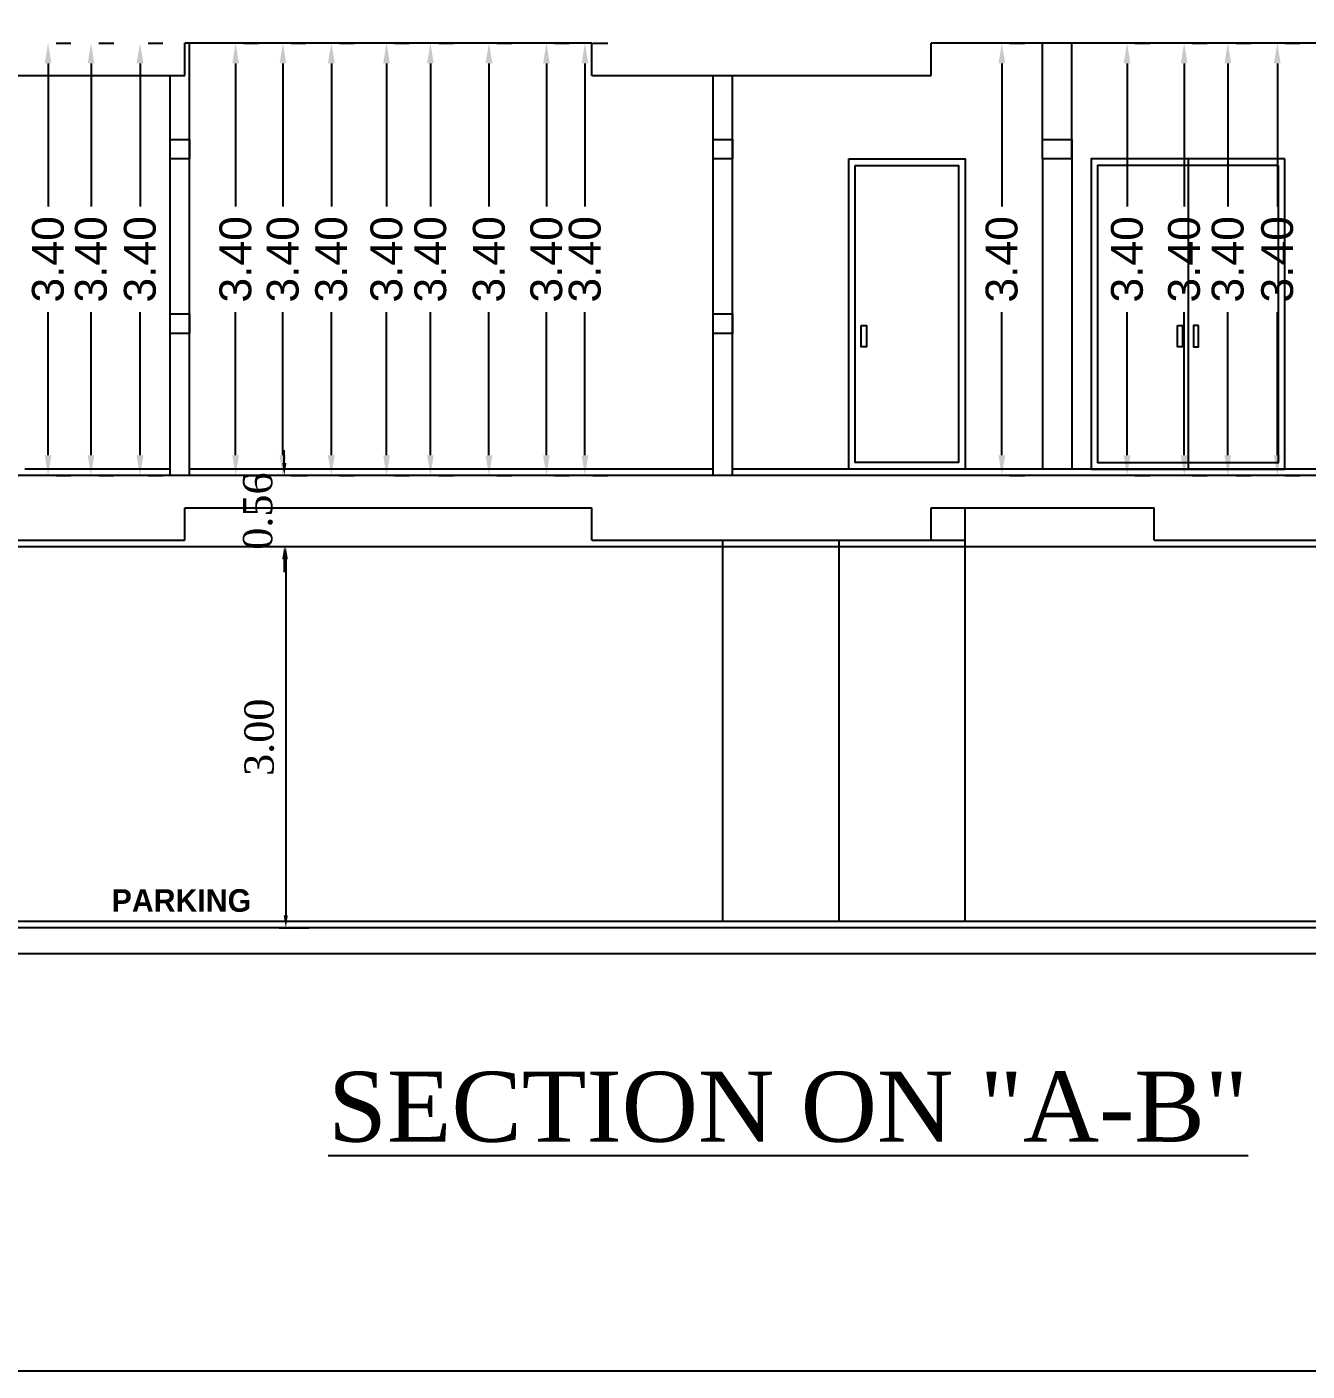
# Model space of a CAD drawing. Header units: metres. Extents: x 2754 to 3501, y 1112 to 1514.
# Drawn here: x 3376.34 to 3386.41, y 1410.83 to 1421.4 of the extents above; entities that cross this region are included whole.
import ezdxf
from ezdxf.lldxf.tags import DXFTag

# ---------------------------------------------------------------- set-up
doc = ezdxf.new("R2010")
doc.units = ezdxf.units.M
for name, color, linetype in [('AR-COLUMN', 2, 'Continuous'), ('AR-ELEVATION', 2, 'Continuous'), ('AR-THIN', 8, 'Continuous'), ('AR-TITLE-TEXT', 55, 'Continuous'), ('AR-WALL', 7, 'Continuous'), ('BLK_1_FLR_0_AC_ROOM_1', 3, 'Continuous'), ('BLK_1_FLR_0_AC_ROOM_2', 3, 'Continuous'), ('BLK_1_FLR_0_AC_ROOM_3', 3, 'Continuous'), ('BLK_1_FLR_0_AC_ROOM_4', 3, 'Continuous'), ('BLK_1_FLR_0_AC_ROOM_5', 3, 'Continuous'), ('BLK_1_FLR_0_AC_ROOM_6', 3, 'Continuous'), ('BLK_1_FLR_0_AC_ROOM_7', 3, 'Continuous'), ('BLK_1_FLR_0_REGULAR_ROOM_12', 2, 'Continuous'), ('BLK_1_FLR_0_REGULAR_ROOM_13', 2, 'Continuous'), ('BLK_1_FLR_0_REGULAR_ROOM_14', 2, 'Continuous'), ('BLK_1_FLR_0_REGULAR_ROOM_15', 2, 'Continuous'), ('BLK_1_FLR_0_REGULAR_ROOM_16', 2, 'Continuous'), ('BLK_1_FLR_0_REGULAR_ROOM_17', 2, 'Continuous'), ('BLK_1_FLR_0_REGULAR_ROOM_18', 2, 'Continuous'), ('BLK_1_FLR_0_REGULAR_ROOM_19', 2, 'Continuous'), ('BLK_1_FLR_0_REGULAR_ROOM_20', 2, 'Continuous'), ('BLK_1_PLINTH_HEIGHT', 7, 'Continuous')]:
    doc.layers.add(name, color=color, linetype=linetype)
doc.styles.add('1in100', font='GOTHICB.TTF', dxfattribs={"height": 6})
doc.styles.add('ANAND', font='times.ttf')
doc.styles.get("Standard").update_dxf_attribs({"font": 'arial.ttf'})
tags = doc.linetypes.add('DASHED', pattern=[0.75, 0.5, -0.25]).pattern_tags.tags
tags[6:7] = [DXFTag(74, 4), DXFTag(75, 0), DXFTag(340, '0'), DXFTag(46, 1.0), DXFTag(50, 0.0), DXFTag(44, 0.0), DXFTag(45, 0.0)]
tags[4:5] = [DXFTag(74, 4), DXFTag(75, 0), DXFTag(340, '0'), DXFTag(46, 1.0), DXFTag(50, 0.0), DXFTag(44, 0.0), DXFTag(45, 0.0)]
doc.dimstyles.new('STANDARD$0', dxfattribs={"dimtxt": 7, "dimasz": 3, "dimexe": 3, "dimexo": 1, "dimgap": 1.5, "dimtad": 1, "dimdec": 1, "dimzin": 1, "dimdsep": 46, "dimlunit": 4, "dimtxsty": 'Standard', "dimblk": 'OBLIQUE', "dimcen": 0.09375, "dimdle": 1, "dimclrd": 8, "dimclre": 8, "dimclrt": 7, "dimadec": 1, "dimazin": 0, "dimtfac": 1, "dimtdec": 1, "dimtix": 1, "dimtmove": 2, "dimatfit": 3, "dimldrblk": 'ARCHTICK', "dimfxl": 0, "dimfrac": 2, "dimtolj": 1, "dimtzin": 0, "dimarcsym": 0})
doc.dimstyles.new('V1', dxfattribs={"dimtxt": 0.23, "dimasz": 0.1, "dimexe": 0.18, "dimexo": 0.0625, "dimgap": 0.09, "dimtad": 1, "dimzin": 0, "dimdsep": 46, "dimtxsty": 'ANAND', "dimcen": 0.09, "dimadec": 0, "dimazin": 0, "dimtfac": 1, "dimtix": 1, "dimtofl": 0, "dimtmove": 2, "dimatfit": 0, "dimfxl": 0, "dimtolj": 1, "dimtzin": 0, "dimarcsym": 0})

# ---------------------------------------------------------------- blocks, each defined once
blk = doc.blocks.new('*D238')
at = {"layer": 'BLK_1_PLINTH_HEIGHT', "color": 0, "linetype": 'ByBlock', "lineweight": -2}
for p, q in [((3378.368, 1417.972), (3378.368, 1418.072)), ((3378.431, 1417.872), (3378.548, 1417.872)), ((3378.431, 1417.314), (3378.548, 1417.314)), ((3378.368, 1417.214), (3378.368, 1417.114))]:
    blk.add_line(p, q, dxfattribs=at)
at = {"layer": 'BLK_1_PLINTH_HEIGHT', "color": 0, "linetype": 'ByBlock'}
for points in [[(3378.352, 1417.972), (3378.385, 1417.972), (3378.368, 1417.872)], [(3378.352, 1417.214), (3378.385, 1417.214), (3378.368, 1417.314)]]:
    blk.add_solid(points, dxfattribs=at)
at = {"layer": 'Defpoints', "color": 0, "linetype": 'ByBlock'}
for p in [(3378.368, 1417.872), (3378.368, 1417.314), (3378.368, 1417.314)]:
    blk.add_point(p, dxfattribs=at)
at = {"layer": 'BLK_1_PLINTH_HEIGHT', "color": 0, "linetype": 'ByBlock', "insert": (3378.161, 1417.593), "char_height": 0.23, "attachment_point": 5, "rotation": 90, "style": 'ANAND'}
blk.add_mtext('\\A1;0.56', dxfattribs=at)
blk = doc.blocks.new('*D251')
at = {"color": 0, "lineweight": -2}
for p, q in [((3378.327, 1417.314), (3378.56, 1417.314)), ((3378.38, 1417.214), (3378.38, 1414.416)), ((3378.327, 1414.316), (3378.56, 1414.316))]:
    blk.add_line(p, q, dxfattribs=at)
at = {"color": 0}
for points in [[(3378.363, 1417.214), (3378.396, 1417.214), (3378.38, 1417.314)], [(3378.363, 1414.416), (3378.396, 1414.416), (3378.38, 1414.316)]]:
    blk.add_solid(points, dxfattribs=at)
at = {"layer": 'Defpoints', "color": 0}
for p in [(3378.265, 1417.314), (3378.265, 1414.316), (3378.38, 1414.316)]:
    blk.add_point(p, dxfattribs=at)
at = {"color": 0, "insert": (3378.172, 1415.815), "char_height": 0.23, "attachment_point": 5, "rotation": 90, "style": 'ANAND'}
blk.add_mtext('\\A1;3.00', dxfattribs=at)
blk = doc.blocks.new('*D32')
at = {"layer": 'BLK_1_FLR_0_REGULAR_ROOM_15', "color": 0, "lineweight": -2}
for p, q in [((3378.048, 1421.272), (3378.165, 1421.272)), ((3377.985, 1421.112), (3377.985, 1419.987)), ((3377.985, 1418.032), (3377.985, 1419.158)), ((3378.048, 1417.872), (3378.165, 1417.872))]:
    blk.add_line(p, q, dxfattribs=at)
at = {"layer": 'BLK_1_FLR_0_REGULAR_ROOM_15', "color": 0}
for points in [[(3377.959, 1421.112), (3378.012, 1421.112), (3377.985, 1421.272)], [(3377.959, 1418.032), (3378.012, 1418.032), (3377.985, 1417.872)]]:
    blk.add_solid(points, dxfattribs=at)
at = {"layer": 'Defpoints', "color": 0}
for p in [(3377.985, 1421.272), (3377.985, 1417.872), (3377.985, 1417.872)]:
    blk.add_point(p, dxfattribs=at)
at = {"layer": 'BLK_1_FLR_0_REGULAR_ROOM_15', "color": 0, "insert": (3377.985, 1419.572), "char_height": 0.25, "attachment_point": 5, "rotation": 90}
blk.add_mtext('\\A1;3.40', dxfattribs=at)
blk = doc.blocks.new('*D33')
at = {"layer": 'BLK_1_FLR_0_REGULAR_ROOM_16', "color": 0, "lineweight": -2}
for p, q in [((3378.42, 1421.272), (3378.537, 1421.272)), ((3378.357, 1421.112), (3378.357, 1419.987)), ((3378.357, 1418.032), (3378.357, 1419.158)), ((3378.42, 1417.872), (3378.537, 1417.872))]:
    blk.add_line(p, q, dxfattribs=at)
at = {"layer": 'BLK_1_FLR_0_REGULAR_ROOM_16', "color": 0}
for points in [[(3378.331, 1421.112), (3378.384, 1421.112), (3378.357, 1421.272)], [(3378.331, 1418.032), (3378.384, 1418.032), (3378.357, 1417.872)]]:
    blk.add_solid(points, dxfattribs=at)
at = {"layer": 'Defpoints', "color": 0}
for p in [(3378.357, 1421.272), (3378.357, 1417.872), (3378.357, 1417.872)]:
    blk.add_point(p, dxfattribs=at)
at = {"layer": 'BLK_1_FLR_0_REGULAR_ROOM_16', "color": 0, "insert": (3378.357, 1419.572), "char_height": 0.25, "attachment_point": 5, "rotation": 90}
blk.add_mtext('\\A1;3.40', dxfattribs=at)
blk = doc.blocks.new('*D34')
at = {"layer": 'BLK_1_FLR_0_REGULAR_ROOM_17', "color": 0, "lineweight": -2}
for p, q in [((3378.8, 1421.272), (3378.918, 1421.272)), ((3378.738, 1421.112), (3378.738, 1419.987)), ((3378.738, 1418.032), (3378.738, 1419.158)), ((3378.8, 1417.872), (3378.918, 1417.872))]:
    blk.add_line(p, q, dxfattribs=at)
at = {"layer": 'BLK_1_FLR_0_REGULAR_ROOM_17', "color": 0}
for points in [[(3378.711, 1421.112), (3378.765, 1421.112), (3378.738, 1421.272)], [(3378.711, 1418.032), (3378.765, 1418.032), (3378.738, 1417.872)]]:
    blk.add_solid(points, dxfattribs=at)
at = {"layer": 'Defpoints', "color": 0}
for p in [(3378.738, 1421.272), (3378.738, 1417.872), (3378.738, 1417.872)]:
    blk.add_point(p, dxfattribs=at)
at = {"layer": 'BLK_1_FLR_0_REGULAR_ROOM_17', "color": 0, "insert": (3378.738, 1419.572), "char_height": 0.25, "attachment_point": 5, "rotation": 90}
blk.add_mtext('\\A1;3.40', dxfattribs=at)
blk = doc.blocks.new('*D35')
at = {"layer": 'BLK_1_FLR_0_REGULAR_ROOM_18', "color": 0, "lineweight": -2}
for p, q in [((3379.234, 1421.272), (3379.352, 1421.272)), ((3379.172, 1421.112), (3379.172, 1419.987)), ((3379.172, 1418.032), (3379.172, 1419.158)), ((3379.234, 1417.872), (3379.352, 1417.872))]:
    blk.add_line(p, q, dxfattribs=at)
at = {"layer": 'BLK_1_FLR_0_REGULAR_ROOM_18', "color": 0}
for points in [[(3379.145, 1421.112), (3379.198, 1421.112), (3379.172, 1421.272)], [(3379.145, 1418.032), (3379.198, 1418.032), (3379.172, 1417.872)]]:
    blk.add_solid(points, dxfattribs=at)
at = {"layer": 'Defpoints', "color": 0}
for p in [(3379.172, 1421.272), (3379.172, 1417.872), (3379.172, 1417.872)]:
    blk.add_point(p, dxfattribs=at)
at = {"layer": 'BLK_1_FLR_0_REGULAR_ROOM_18', "color": 0, "insert": (3379.172, 1419.572), "char_height": 0.25, "attachment_point": 5, "rotation": 90}
blk.add_mtext('\\A1;3.40', dxfattribs=at)
blk = doc.blocks.new('*D36')
at = {"layer": 'BLK_1_FLR_0_REGULAR_ROOM_19', "color": 0, "lineweight": -2}
for p, q in [((3379.579, 1421.272), (3379.697, 1421.272)), ((3379.517, 1421.112), (3379.517, 1419.987)), ((3379.517, 1418.032), (3379.517, 1419.158)), ((3379.579, 1417.872), (3379.697, 1417.872))]:
    blk.add_line(p, q, dxfattribs=at)
at = {"layer": 'BLK_1_FLR_0_REGULAR_ROOM_19', "color": 0}
for points in [[(3379.49, 1421.112), (3379.543, 1421.112), (3379.517, 1421.272)], [(3379.49, 1418.032), (3379.543, 1418.032), (3379.517, 1417.872)]]:
    blk.add_solid(points, dxfattribs=at)
at = {"layer": 'Defpoints', "color": 0}
for p in [(3379.517, 1421.272), (3379.517, 1417.872), (3379.517, 1417.872)]:
    blk.add_point(p, dxfattribs=at)
at = {"layer": 'BLK_1_FLR_0_REGULAR_ROOM_19', "color": 0, "insert": (3379.517, 1419.572), "char_height": 0.25, "attachment_point": 5, "rotation": 90}
blk.add_mtext('\\A1;3.40', dxfattribs=at)
blk = doc.blocks.new('*D37')
at = {"layer": 'BLK_1_FLR_0_REGULAR_ROOM_20', "color": 0, "lineweight": -2}
for p, q in [((3380.04, 1421.272), (3380.157, 1421.272)), ((3379.977, 1421.112), (3379.977, 1419.987)), ((3379.977, 1418.032), (3379.977, 1419.158)), ((3380.04, 1417.872), (3380.157, 1417.872))]:
    blk.add_line(p, q, dxfattribs=at)
at = {"layer": 'BLK_1_FLR_0_REGULAR_ROOM_20', "color": 0}
for points in [[(3379.95, 1421.112), (3380.004, 1421.112), (3379.977, 1421.272)], [(3379.95, 1418.032), (3380.004, 1418.032), (3379.977, 1417.872)]]:
    blk.add_solid(points, dxfattribs=at)
at = {"layer": 'Defpoints', "color": 0}
for p in [(3379.977, 1421.272), (3379.977, 1417.872), (3379.977, 1417.872)]:
    blk.add_point(p, dxfattribs=at)
at = {"layer": 'BLK_1_FLR_0_REGULAR_ROOM_20', "color": 0, "insert": (3379.977, 1419.572), "char_height": 0.25, "attachment_point": 5, "rotation": 90}
blk.add_mtext('\\A1;3.40', dxfattribs=at)
blk = doc.blocks.new('*D38')
at = {"layer": 'BLK_1_FLR_0_AC_ROOM_1', "color": 0, "lineweight": -2}
for p, q in [((3380.491, 1421.272), (3380.609, 1421.272)), ((3380.429, 1421.112), (3380.429, 1419.987)), ((3380.429, 1418.032), (3380.429, 1419.158)), ((3380.491, 1417.872), (3380.609, 1417.872))]:
    blk.add_line(p, q, dxfattribs=at)
at = {"layer": 'BLK_1_FLR_0_AC_ROOM_1', "color": 0}
for points in [[(3380.402, 1421.112), (3380.455, 1421.112), (3380.429, 1421.272)], [(3380.402, 1418.032), (3380.455, 1418.032), (3380.429, 1417.872)]]:
    blk.add_solid(points, dxfattribs=at)
at = {"layer": 'Defpoints', "color": 0}
for p in [(3380.429, 1421.272), (3380.429, 1417.872), (3380.429, 1417.872)]:
    blk.add_point(p, dxfattribs=at)
at = {"layer": 'BLK_1_FLR_0_AC_ROOM_1', "color": 0, "insert": (3380.429, 1419.572), "char_height": 0.25, "attachment_point": 5, "rotation": 90}
blk.add_mtext('\\A1;3.40', dxfattribs=at)
blk = doc.blocks.new('*D39')
at = {"layer": 'BLK_1_FLR_0_AC_ROOM_2', "color": 0, "lineweight": -2}
for p, q in [((3380.794, 1421.272), (3380.911, 1421.272)), ((3380.731, 1421.112), (3380.731, 1419.987)), ((3380.731, 1418.032), (3380.731, 1419.158)), ((3380.794, 1417.872), (3380.911, 1417.872))]:
    blk.add_line(p, q, dxfattribs=at)
at = {"layer": 'BLK_1_FLR_0_AC_ROOM_2', "color": 0}
for points in [[(3380.705, 1421.112), (3380.758, 1421.112), (3380.731, 1421.272)], [(3380.705, 1418.032), (3380.758, 1418.032), (3380.731, 1417.872)]]:
    blk.add_solid(points, dxfattribs=at)
at = {"layer": 'Defpoints', "color": 0}
for p in [(3380.731, 1421.272), (3380.731, 1417.872), (3380.731, 1417.872)]:
    blk.add_point(p, dxfattribs=at)
at = {"layer": 'BLK_1_FLR_0_AC_ROOM_2', "color": 0, "insert": (3380.731, 1419.572), "char_height": 0.25, "attachment_point": 5, "rotation": 90}
blk.add_mtext('\\A1;3.40', dxfattribs=at)
blk = doc.blocks.new('*D40')
at = {"layer": 'BLK_1_FLR_0_AC_ROOM_3', "color": 0, "lineweight": -2}
for p, q in [((3384.071, 1421.272), (3384.188, 1421.272)), ((3384.008, 1421.112), (3384.008, 1419.987)), ((3384.008, 1418.032), (3384.008, 1419.158)), ((3384.071, 1417.872), (3384.188, 1417.872))]:
    blk.add_line(p, q, dxfattribs=at)
at = {"layer": 'BLK_1_FLR_0_AC_ROOM_3', "color": 0}
for points in [[(3383.982, 1421.112), (3384.035, 1421.112), (3384.008, 1421.272)], [(3383.982, 1418.032), (3384.035, 1418.032), (3384.008, 1417.872)]]:
    blk.add_solid(points, dxfattribs=at)
at = {"layer": 'Defpoints', "color": 0}
for p in [(3384.008, 1421.272), (3384.008, 1417.872), (3384.008, 1417.872)]:
    blk.add_point(p, dxfattribs=at)
at = {"layer": 'BLK_1_FLR_0_AC_ROOM_3', "color": 0, "insert": (3384.008, 1419.572), "char_height": 0.25, "attachment_point": 5, "rotation": 90}
blk.add_mtext('\\A1;3.40', dxfattribs=at)
blk = doc.blocks.new('*D41')
at = {"layer": 'BLK_1_FLR_0_AC_ROOM_4', "color": 0, "lineweight": -2}
for p, q in [((3385.055, 1421.272), (3385.173, 1421.272)), ((3384.993, 1421.112), (3384.993, 1419.987)), ((3384.993, 1418.032), (3384.993, 1419.158)), ((3385.055, 1417.872), (3385.173, 1417.872))]:
    blk.add_line(p, q, dxfattribs=at)
at = {"layer": 'BLK_1_FLR_0_AC_ROOM_4', "color": 0}
for points in [[(3384.966, 1421.112), (3385.019, 1421.112), (3384.993, 1421.272)], [(3384.966, 1418.032), (3385.019, 1418.032), (3384.993, 1417.872)]]:
    blk.add_solid(points, dxfattribs=at)
at = {"layer": 'Defpoints', "color": 0}
for p in [(3384.993, 1421.272), (3384.993, 1417.872), (3384.993, 1417.872)]:
    blk.add_point(p, dxfattribs=at)
at = {"layer": 'BLK_1_FLR_0_AC_ROOM_4', "color": 0, "insert": (3384.993, 1419.572), "char_height": 0.25, "attachment_point": 5, "rotation": 90}
blk.add_mtext('\\A1;3.40', dxfattribs=at)
blk = doc.blocks.new('*D42')
at = {"layer": 'BLK_1_FLR_0_AC_ROOM_5', "color": 0, "lineweight": -2}
for p, q in [((3385.504, 1421.272), (3385.622, 1421.272)), ((3385.442, 1421.112), (3385.442, 1419.987)), ((3385.442, 1418.032), (3385.442, 1419.158)), ((3385.504, 1417.872), (3385.622, 1417.872))]:
    blk.add_line(p, q, dxfattribs=at)
at = {"layer": 'BLK_1_FLR_0_AC_ROOM_5', "color": 0}
for points in [[(3385.415, 1421.112), (3385.468, 1421.112), (3385.442, 1421.272)], [(3385.415, 1418.032), (3385.468, 1418.032), (3385.442, 1417.872)]]:
    blk.add_solid(points, dxfattribs=at)
at = {"layer": 'Defpoints', "color": 0}
for p in [(3385.442, 1421.272), (3385.442, 1417.872), (3385.442, 1417.872)]:
    blk.add_point(p, dxfattribs=at)
at = {"layer": 'BLK_1_FLR_0_AC_ROOM_5', "color": 0, "insert": (3385.442, 1419.572), "char_height": 0.25, "attachment_point": 5, "rotation": 90}
blk.add_mtext('\\A1;3.40', dxfattribs=at)
blk = doc.blocks.new('*D43')
at = {"layer": 'BLK_1_FLR_0_AC_ROOM_6', "color": 0, "lineweight": -2}
for p, q in [((3385.847, 1421.272), (3385.965, 1421.272)), ((3385.785, 1421.112), (3385.785, 1419.987)), ((3385.785, 1418.032), (3385.785, 1419.158)), ((3385.847, 1417.872), (3385.965, 1417.872))]:
    blk.add_line(p, q, dxfattribs=at)
at = {"layer": 'BLK_1_FLR_0_AC_ROOM_6', "color": 0}
for points in [[(3385.758, 1421.112), (3385.811, 1421.112), (3385.785, 1421.272)], [(3385.758, 1418.032), (3385.811, 1418.032), (3385.785, 1417.872)]]:
    blk.add_solid(points, dxfattribs=at)
at = {"layer": 'Defpoints', "color": 0}
for p in [(3385.785, 1421.272), (3385.785, 1417.872), (3385.785, 1417.872)]:
    blk.add_point(p, dxfattribs=at)
at = {"layer": 'BLK_1_FLR_0_AC_ROOM_6', "color": 0, "insert": (3385.785, 1419.572), "char_height": 0.25, "attachment_point": 5, "rotation": 90}
blk.add_mtext('\\A1;3.40', dxfattribs=at)
blk = doc.blocks.new('*D44')
at = {"layer": 'BLK_1_FLR_0_AC_ROOM_7', "color": 0, "lineweight": -2}
for p, q in [((3386.236, 1421.272), (3386.354, 1421.272)), ((3386.174, 1421.112), (3386.174, 1419.987)), ((3386.174, 1418.032), (3386.174, 1419.158)), ((3386.236, 1417.872), (3386.354, 1417.872))]:
    blk.add_line(p, q, dxfattribs=at)
at = {"layer": 'BLK_1_FLR_0_AC_ROOM_7', "color": 0}
for points in [[(3386.147, 1421.112), (3386.2, 1421.112), (3386.174, 1421.272)], [(3386.147, 1418.032), (3386.2, 1418.032), (3386.174, 1417.872)]]:
    blk.add_solid(points, dxfattribs=at)
at = {"layer": 'Defpoints', "color": 0}
for p in [(3386.174, 1421.272), (3386.174, 1417.872), (3386.174, 1417.872)]:
    blk.add_point(p, dxfattribs=at)
at = {"layer": 'BLK_1_FLR_0_AC_ROOM_7', "color": 0, "insert": (3386.174, 1419.572), "char_height": 0.25, "attachment_point": 5, "rotation": 90}
blk.add_mtext('\\A1;3.40', dxfattribs=at)
blk = doc.blocks.new('*D48')
at = {"layer": 'BLK_1_FLR_0_REGULAR_ROOM_12', "color": 0, "lineweight": -2}
for p, q in [((3376.574, 1421.272), (3376.691, 1421.272)), ((3376.511, 1421.112), (3376.511, 1419.987)), ((3376.511, 1418.032), (3376.511, 1419.158)), ((3376.574, 1417.872), (3376.691, 1417.872))]:
    blk.add_line(p, q, dxfattribs=at)
at = {"layer": 'BLK_1_FLR_0_REGULAR_ROOM_12', "color": 0}
for points in [[(3376.485, 1421.112), (3376.538, 1421.112), (3376.511, 1421.272)], [(3376.485, 1418.032), (3376.538, 1418.032), (3376.511, 1417.872)]]:
    blk.add_solid(points, dxfattribs=at)
at = {"layer": 'Defpoints', "color": 0}
for p in [(3376.511, 1421.272), (3376.511, 1417.872), (3376.511, 1417.872)]:
    blk.add_point(p, dxfattribs=at)
at = {"layer": 'BLK_1_FLR_0_REGULAR_ROOM_12', "color": 0, "insert": (3376.511, 1419.572), "char_height": 0.25, "attachment_point": 5, "rotation": 90}
blk.add_mtext('\\A1;3.40', dxfattribs=at)
blk = doc.blocks.new('*D49')
at = {"layer": 'BLK_1_FLR_0_REGULAR_ROOM_13', "color": 0, "lineweight": -2}
for p, q in [((3376.911, 1421.272), (3377.029, 1421.272)), ((3376.849, 1421.112), (3376.849, 1419.987)), ((3376.849, 1418.032), (3376.849, 1419.158)), ((3376.911, 1417.872), (3377.029, 1417.872))]:
    blk.add_line(p, q, dxfattribs=at)
at = {"layer": 'BLK_1_FLR_0_REGULAR_ROOM_13', "color": 0}
for points in [[(3376.822, 1421.112), (3376.875, 1421.112), (3376.849, 1421.272)], [(3376.822, 1418.032), (3376.875, 1418.032), (3376.849, 1417.872)]]:
    blk.add_solid(points, dxfattribs=at)
at = {"layer": 'Defpoints', "color": 0}
for p in [(3376.849, 1421.272), (3376.849, 1417.872), (3376.849, 1417.872)]:
    blk.add_point(p, dxfattribs=at)
at = {"layer": 'BLK_1_FLR_0_REGULAR_ROOM_13', "color": 0, "insert": (3376.849, 1419.572), "char_height": 0.25, "attachment_point": 5, "rotation": 90}
blk.add_mtext('\\A1;3.40', dxfattribs=at)
blk = doc.blocks.new('*D50')
at = {"layer": 'BLK_1_FLR_0_REGULAR_ROOM_14', "color": 0, "lineweight": -2}
for p, q in [((3377.297, 1421.272), (3377.414, 1421.272)), ((3377.234, 1421.112), (3377.234, 1419.987)), ((3377.234, 1418.032), (3377.234, 1419.158)), ((3377.297, 1417.872), (3377.414, 1417.872))]:
    blk.add_line(p, q, dxfattribs=at)
at = {"layer": 'BLK_1_FLR_0_REGULAR_ROOM_14', "color": 0}
for points in [[(3377.207, 1421.112), (3377.261, 1421.112), (3377.234, 1421.272)], [(3377.207, 1418.032), (3377.261, 1418.032), (3377.234, 1417.872)]]:
    blk.add_solid(points, dxfattribs=at)
at = {"layer": 'Defpoints', "color": 0}
for p in [(3377.234, 1421.272), (3377.234, 1417.872), (3377.234, 1417.872)]:
    blk.add_point(p, dxfattribs=at)
at = {"layer": 'BLK_1_FLR_0_REGULAR_ROOM_14', "color": 0, "insert": (3377.234, 1419.572), "char_height": 0.25, "attachment_point": 5, "rotation": 90}
blk.add_mtext('\\A1;3.40', dxfattribs=at)

msp = doc.modelspace()

# ---------------------------------------------------------------- linework, layer by layer
at = {"color": 2}
msp.add_line((3385.4718, 1420.36162), (3385.4718, 1417.92322), dxfattribs=at)
at = {"color": 7, "linetype": 'DASHED', "ltscale": 10}
msp.add_line((3368.08073, 1417.31362), (3394.61686, 1417.31362), dxfattribs=at)
msp.add_lwpolyline([(3333.89674, 1442.67609), (3400.25625, 1442.67609), (3400.25625, 1410.83222), (3333.89674, 1410.83222)], close=True)
at = {"color": 2}
for points in [[(3382.8048, 1420.36162), (3383.7192, 1420.36162), (3383.7192, 1417.92322), (3382.8048, 1417.92322)], [(3386.2338, 1420.36162), (3384.7098, 1420.36162), (3384.7098, 1417.92322), (3386.2338, 1417.92322)], [(3382.85596, 1420.31046), (3383.66805, 1420.31046), (3383.66805, 1417.97438), (3382.85596, 1417.97438)], [(3386.18265, 1420.31046), (3384.76096, 1420.31046), (3384.76096, 1417.97438), (3386.18265, 1417.97438)], [(3382.90337, 1419.05267), (3382.94328, 1419.05267), (3382.94328, 1418.88374), (3382.90337, 1418.88374)], [(3385.38822, 1419.05267), (3385.42813, 1419.05267), (3385.42813, 1418.88374), (3385.38822, 1418.88374)], [(3385.55539, 1419.05267), (3385.51548, 1419.05267), (3385.51548, 1418.88374), (3385.55539, 1418.88374)]]:
    msp.add_lwpolyline(points, close=True, dxfattribs=at)
at = {"layer": 'AR-COLUMN'}
for p, q in [((3380.78551, 1421.27242), (3377.5851, 1421.27242)), ((3377.5851, 1421.01842), (3377.5851, 1421.27242)), ((3380.78551, 1421.01842), (3380.78551, 1421.27242)), ((3383.45251, 1421.01842), (3383.45251, 1421.27242)), ((3374.9181, 1421.01842), (3377.5851, 1421.01842)), ((3380.78551, 1421.01842), (3383.45251, 1421.01842)), ((3388.02451, 1417.87242), (3370.21073, 1417.87242)), ((3377.5851, 1417.61842), (3380.78551, 1417.61842)), ((3377.5851, 1417.36442), (3377.5851, 1417.61842)), ((3380.78551, 1417.36442), (3380.78551, 1417.61842)), ((3383.45251, 1417.61842), (3385.20511, 1417.61842)), ((3383.45251, 1417.36442), (3383.45251, 1417.61842)), ((3385.20511, 1417.36442), (3385.20511, 1417.61842)), ((3374.9181, 1417.36442), (3377.5851, 1417.36442)), ((3380.78551, 1417.36442), (3383.45251, 1417.36442)), ((3385.20511, 1417.36442), (3387.87211, 1417.36442)), ((3392.4568, 1414.31642), (3371.60632, 1414.31642)), ((3392.4568, 1414.11322), (3371.60632, 1414.11322))]:
    msp.add_line(p, q, dxfattribs=at)
msp.add_lwpolyline([(3392.4568, 1419.70122), (3390.12, 1419.70122), (3390.12, 1419.70122), (3390.12, 1419.70122), (3390.12, 1419.90442), (3389.8152, 1419.90442), (3389.8152, 1420.05682), (3389.5104, 1420.05682), (3389.5104, 1420.20922), (3389.2056, 1420.20922), (3389.2056, 1420.36162), (3388.9008, 1420.36162), (3388.9008, 1420.51402), (3388.596, 1420.51402), (3388.596, 1420.66642), (3388.2912, 1420.66642), (3388.2912, 1420.81882), (3387.9864, 1420.81882), (3387.9864, 1420.97122), (3387.6816, 1420.97122), (3387.6816, 1421.12362), (3387.3768, 1421.12362), (3387.3768, 1421.27242), (3383.45251, 1421.27242)], dxfattribs=at)
for points in [[(3377.4708, 1420.51402), (3377.6232, 1420.51402), (3377.6232, 1420.36162), (3377.4708, 1420.36162)], [(3381.738, 1420.51402), (3381.8904, 1420.51402), (3381.8904, 1420.36162), (3381.738, 1420.36162)], [(3384.3288, 1420.51402), (3384.5574, 1420.51402), (3384.5574, 1420.36162), (3384.3288, 1420.36162)], [(3377.4708, 1419.14242), (3377.6232, 1419.14242), (3377.6232, 1418.99002), (3377.4708, 1418.99002)], [(3381.738, 1419.14242), (3381.8904, 1419.14242), (3381.8904, 1418.99002), (3381.738, 1418.99002)]]:
    msp.add_lwpolyline(points, close=True, dxfattribs=at)
at = {"layer": 'AR-ELEVATION'}
for p, q in [((3383.7192, 1414.36678), (3383.7192, 1417.61842)), ((3381.8142, 1414.36683), (3381.8142, 1417.36442)), ((3382.7286, 1414.36681), (3382.7286, 1417.36442)), ((3383.45251, 1417.36442), (3383.7192, 1417.36442))]:
    msp.add_line(p, q, dxfattribs=at)
at = {"layer": 'AR-THIN'}
for p, q in [((3384.3288, 1420.36162), (3384.3288, 1417.92322)), ((3384.5574, 1420.36162), (3384.5574, 1417.92322)), ((3377.4708, 1417.92322), (3376.3278, 1417.92322)), ((3381.738, 1417.92322), (3377.6232, 1417.92322)), ((3388.07531, 1417.92322), (3381.8904, 1417.92322)), ((3392.3044, 1414.36722), (3371.75872, 1414.36722))]:
    msp.add_line(p, q, dxfattribs=at)
at = {"layer": 'AR-WALL'}
for p, q in [((3377.6232, 1417.87242), (3377.6232, 1421.27242)), ((3384.3288, 1420.36162), (3384.3288, 1421.27242)), ((3384.5574, 1420.36162), (3384.5574, 1421.27242)), ((3377.4708, 1417.87242), (3377.4708, 1421.01842)), ((3381.738, 1417.87242), (3381.738, 1421.01842)), ((3381.8904, 1417.87242), (3381.8904, 1421.01842)), ((3384.5574, 1420.36162), (3384.3288, 1420.36162))]:
    msp.add_line(p, q, dxfattribs=at)

# ---------------------------------------------------------------- texts
at = {"style": 'ANAND'}
msp.add_text('%%USECTION ON "A-B"', height=0.55, dxfattribs=at).set_placement((3378.7123, 1412.63607))
at = {"layer": 'AR-TITLE-TEXT', "style": '1in100'}
msp.add_text('PARKING', height=0.1778, dxfattribs=at).set_placement((3377.01124, 1414.44275))

# ---------------------------------------------------------------- dimensions: what is measured, and where the dimension line sits
at = {"color": 7}
dim = msp.add_linear_dim(base=(3378.37974, 1414.31642), p1=(3378.26493, 1417.31362), p2=(3378.26493, 1414.31642), angle=90, dimstyle='V1', dxfattribs=at)
dim.commit()
dim.dimension.update_dxf_attribs({"geometry": '*D251', "text_midpoint": (3378.17242, 1415.81502)})
at = {"layer": 'BLK_1_FLR_0_AC_ROOM_1', "color": 3}
dim = msp.add_linear_dim(base=(3380.42852, 1417.87242), p1=(3380.42852, 1421.27242), p2=(3380.42852, 1417.87242), angle=90, dimstyle='STANDARD$0', override={"dimtxt": 0.25, "dimasz": 0.16, "dimexe": 0.18, "dimexo": 0.0625, "dimgap": 0.09, "dimtad": 0, "dimdec": 2, "dimzin": 0, "dimlunit": 2, "dimpost": '', "dimcen": 0.09, "dimdle": 0, "dimclrd": 0, "dimclre": 0, "dimclrt": 0, "dimadec": 2, "dimtdec": 2, "dimtix": 0, "dimtofl": 0, "dimtmove": 1, "dimfxl": 5, "dimfrac": 0}, dxfattribs=at)
dim.commit()
dim.dimension.update_dxf_attribs({"geometry": '*D38', "text_midpoint": (3380.42852, 1419.57242)})
at = {"layer": 'BLK_1_FLR_0_AC_ROOM_2', "color": 3}
dim = msp.add_linear_dim(base=(3380.73132, 1417.87242), p1=(3380.73132, 1421.27242), p2=(3380.73132, 1417.87242), angle=90, dimstyle='STANDARD$0', override={"dimtxt": 0.25, "dimasz": 0.16, "dimexe": 0.18, "dimexo": 0.0625, "dimgap": 0.09, "dimtad": 0, "dimdec": 2, "dimzin": 0, "dimlunit": 2, "dimpost": '', "dimcen": 0.09, "dimdle": 0, "dimclrd": 0, "dimclre": 0, "dimclrt": 0, "dimadec": 2, "dimtdec": 2, "dimtix": 0, "dimtofl": 0, "dimtmove": 1, "dimfxl": 5, "dimfrac": 0}, dxfattribs=at)
dim.commit()
dim.dimension.update_dxf_attribs({"geometry": '*D39', "text_midpoint": (3380.73132, 1419.57242)})
at = {"layer": 'BLK_1_FLR_0_AC_ROOM_3', "color": 3}
dim = msp.add_linear_dim(base=(3384.0084, 1417.87242), p1=(3384.0084, 1421.27242), p2=(3384.0084, 1417.87242), angle=90, dimstyle='STANDARD$0', override={"dimtxt": 0.25, "dimasz": 0.16, "dimexe": 0.18, "dimexo": 0.0625, "dimgap": 0.09, "dimtad": 0, "dimdec": 2, "dimzin": 0, "dimlunit": 2, "dimpost": '', "dimcen": 0.09, "dimdle": 0, "dimclrd": 0, "dimclre": 0, "dimclrt": 0, "dimadec": 2, "dimtdec": 2, "dimtix": 0, "dimtofl": 0, "dimtmove": 1, "dimfxl": 5, "dimfrac": 0}, dxfattribs=at)
dim.commit()
dim.dimension.update_dxf_attribs({"geometry": '*D40', "text_midpoint": (3384.0084, 1419.57242)})
at = {"layer": 'BLK_1_FLR_0_AC_ROOM_4', "color": 3}
dim = msp.add_linear_dim(base=(3384.99276, 1417.87242), p1=(3384.99276, 1421.27242), p2=(3384.99276, 1417.87242), angle=90, dimstyle='STANDARD$0', override={"dimtxt": 0.25, "dimasz": 0.16, "dimexe": 0.18, "dimexo": 0.0625, "dimgap": 0.09, "dimtad": 0, "dimdec": 2, "dimzin": 0, "dimlunit": 2, "dimpost": '', "dimcen": 0.09, "dimdle": 0, "dimclrd": 0, "dimclre": 0, "dimclrt": 0, "dimadec": 2, "dimtdec": 2, "dimtix": 0, "dimtofl": 0, "dimtmove": 1, "dimfxl": 5, "dimfrac": 0}, dxfattribs=at)
dim.commit()
dim.dimension.update_dxf_attribs({"geometry": '*D41', "text_midpoint": (3384.99276, 1419.57242)})
at = {"layer": 'BLK_1_FLR_0_AC_ROOM_5', "color": 3}
dim = msp.add_linear_dim(base=(3385.44163, 1417.87242), p1=(3385.44163, 1421.27242), p2=(3385.44163, 1417.87242), angle=90, dimstyle='STANDARD$0', override={"dimtxt": 0.25, "dimasz": 0.16, "dimexe": 0.18, "dimexo": 0.0625, "dimgap": 0.09, "dimtad": 0, "dimdec": 2, "dimzin": 0, "dimlunit": 2, "dimpost": '', "dimcen": 0.09, "dimdle": 0, "dimclrd": 0, "dimclre": 0, "dimclrt": 0, "dimadec": 2, "dimtdec": 2, "dimtix": 0, "dimtofl": 0, "dimtmove": 1, "dimfxl": 5, "dimfrac": 0}, dxfattribs=at)
dim.commit()
dim.dimension.update_dxf_attribs({"geometry": '*D42', "text_midpoint": (3385.44163, 1419.57242)})
at = {"layer": 'BLK_1_FLR_0_AC_ROOM_6', "color": 3}
dim = msp.add_linear_dim(base=(3385.7845, 1417.87242), p1=(3385.7845, 1421.27242), p2=(3385.7845, 1417.87242), angle=90, dimstyle='STANDARD$0', override={"dimtxt": 0.25, "dimasz": 0.16, "dimexe": 0.18, "dimexo": 0.0625, "dimgap": 0.09, "dimtad": 0, "dimdec": 2, "dimzin": 0, "dimlunit": 2, "dimpost": '', "dimcen": 0.09, "dimdle": 0, "dimclrd": 0, "dimclre": 0, "dimclrt": 0, "dimadec": 2, "dimtdec": 2, "dimtix": 0, "dimtofl": 0, "dimtmove": 1, "dimfxl": 5, "dimfrac": 0}, dxfattribs=at)
dim.commit()
dim.dimension.update_dxf_attribs({"geometry": '*D43', "text_midpoint": (3385.7845, 1419.57242)})
at = {"layer": 'BLK_1_FLR_0_AC_ROOM_7', "color": 3}
dim = msp.add_linear_dim(base=(3386.1737, 1417.87242), p1=(3386.1737, 1421.27242), p2=(3386.1737, 1417.87242), angle=90, dimstyle='STANDARD$0', override={"dimtxt": 0.25, "dimasz": 0.16, "dimexe": 0.18, "dimexo": 0.0625, "dimgap": 0.09, "dimtad": 0, "dimdec": 2, "dimzin": 0, "dimlunit": 2, "dimpost": '', "dimcen": 0.09, "dimdle": 0, "dimclrd": 0, "dimclre": 0, "dimclrt": 0, "dimadec": 2, "dimtdec": 2, "dimtix": 0, "dimtofl": 0, "dimtmove": 1, "dimfxl": 5, "dimfrac": 0}, dxfattribs=at)
dim.commit()
dim.dimension.update_dxf_attribs({"geometry": '*D44', "text_midpoint": (3386.1737, 1419.57242)})
at = {"layer": 'BLK_1_FLR_0_REGULAR_ROOM_12', "color": 2}
dim = msp.add_linear_dim(base=(3376.51128, 1417.87242), p1=(3376.51128, 1421.27242), p2=(3376.51128, 1417.87242), angle=90, dimstyle='STANDARD$0', override={"dimtxt": 0.25, "dimasz": 0.16, "dimexe": 0.18, "dimexo": 0.0625, "dimgap": 0.09, "dimtad": 0, "dimdec": 2, "dimzin": 0, "dimlunit": 2, "dimpost": '', "dimcen": 0.09, "dimdle": 0, "dimclrd": 0, "dimclre": 0, "dimclrt": 0, "dimadec": 2, "dimtdec": 2, "dimtix": 0, "dimtofl": 0, "dimtmove": 1, "dimfxl": 5, "dimfrac": 0}, dxfattribs=at)
dim.commit()
dim.dimension.update_dxf_attribs({"geometry": '*D48', "text_midpoint": (3376.51128, 1419.57242)})
at = {"layer": 'BLK_1_FLR_0_REGULAR_ROOM_13', "color": 2}
dim = msp.add_linear_dim(base=(3376.84853, 1417.87242), p1=(3376.84853, 1421.27242), p2=(3376.84853, 1417.87242), angle=90, dimstyle='STANDARD$0', override={"dimtxt": 0.25, "dimasz": 0.16, "dimexe": 0.18, "dimexo": 0.0625, "dimgap": 0.09, "dimtad": 0, "dimdec": 2, "dimzin": 0, "dimlunit": 2, "dimpost": '', "dimcen": 0.09, "dimdle": 0, "dimclrd": 0, "dimclre": 0, "dimclrt": 0, "dimadec": 2, "dimtdec": 2, "dimtix": 0, "dimtofl": 0, "dimtmove": 1, "dimfxl": 5, "dimfrac": 0}, dxfattribs=at)
dim.commit()
dim.dimension.update_dxf_attribs({"geometry": '*D49', "text_midpoint": (3376.84853, 1419.57242)})
at = {"layer": 'BLK_1_FLR_0_REGULAR_ROOM_14', "color": 2}
dim = msp.add_linear_dim(base=(3377.23406, 1417.87242), p1=(3377.23406, 1421.27242), p2=(3377.23406, 1417.87242), angle=90, dimstyle='STANDARD$0', override={"dimtxt": 0.25, "dimasz": 0.16, "dimexe": 0.18, "dimexo": 0.0625, "dimgap": 0.09, "dimtad": 0, "dimdec": 2, "dimzin": 0, "dimlunit": 2, "dimpost": '', "dimcen": 0.09, "dimdle": 0, "dimclrd": 0, "dimclre": 0, "dimclrt": 0, "dimadec": 2, "dimtdec": 2, "dimtix": 0, "dimtofl": 0, "dimtmove": 1, "dimfxl": 5, "dimfrac": 0}, dxfattribs=at)
dim.commit()
dim.dimension.update_dxf_attribs({"geometry": '*D50', "text_midpoint": (3377.23406, 1419.57242)})
at = {"layer": 'BLK_1_FLR_0_REGULAR_ROOM_15', "color": 2}
dim = msp.add_linear_dim(base=(3377.98547, 1417.87242), p1=(3377.98547, 1421.27242), p2=(3377.98547, 1417.87242), angle=90, dimstyle='STANDARD$0', override={"dimtxt": 0.25, "dimasz": 0.16, "dimexe": 0.18, "dimexo": 0.0625, "dimgap": 0.09, "dimtad": 0, "dimdec": 2, "dimzin": 0, "dimlunit": 2, "dimpost": '', "dimcen": 0.09, "dimdle": 0, "dimclrd": 0, "dimclre": 0, "dimclrt": 0, "dimadec": 2, "dimtdec": 2, "dimtix": 0, "dimtofl": 0, "dimtmove": 1, "dimfxl": 5, "dimfrac": 0}, dxfattribs=at)
dim.commit()
dim.dimension.update_dxf_attribs({"geometry": '*D32', "text_midpoint": (3377.98547, 1419.57242)})
at = {"layer": 'BLK_1_FLR_0_REGULAR_ROOM_16', "color": 2}
dim = msp.add_linear_dim(base=(3378.35724, 1417.87242), p1=(3378.35724, 1421.27242), p2=(3378.35724, 1417.87242), angle=90, dimstyle='STANDARD$0', override={"dimtxt": 0.25, "dimasz": 0.16, "dimexe": 0.18, "dimexo": 0.0625, "dimgap": 0.09, "dimtad": 0, "dimdec": 2, "dimzin": 0, "dimlunit": 2, "dimpost": '', "dimcen": 0.09, "dimdle": 0, "dimclrd": 0, "dimclre": 0, "dimclrt": 0, "dimadec": 2, "dimtdec": 2, "dimtix": 0, "dimtofl": 0, "dimtmove": 1, "dimfxl": 5, "dimfrac": 0}, dxfattribs=at)
dim.commit()
dim.dimension.update_dxf_attribs({"geometry": '*D33', "text_midpoint": (3378.35724, 1419.57242)})
at = {"layer": 'BLK_1_FLR_0_REGULAR_ROOM_17', "color": 2}
dim = msp.add_linear_dim(base=(3378.73786, 1417.87242), p1=(3378.73786, 1421.27242), p2=(3378.73786, 1417.87242), angle=90, dimstyle='STANDARD$0', override={"dimtxt": 0.25, "dimasz": 0.16, "dimexe": 0.18, "dimexo": 0.0625, "dimgap": 0.09, "dimtad": 0, "dimdec": 2, "dimzin": 0, "dimlunit": 2, "dimpost": '', "dimcen": 0.09, "dimdle": 0, "dimclrd": 0, "dimclre": 0, "dimclrt": 0, "dimadec": 2, "dimtdec": 2, "dimtix": 0, "dimtofl": 0, "dimtmove": 1, "dimfxl": 5, "dimfrac": 0}, dxfattribs=at)
dim.commit()
dim.dimension.update_dxf_attribs({"geometry": '*D34', "text_midpoint": (3378.73786, 1419.57242)})
at = {"layer": 'BLK_1_FLR_0_REGULAR_ROOM_18', "color": 2}
dim = msp.add_linear_dim(base=(3379.17159, 1417.87242), p1=(3379.17159, 1421.27242), p2=(3379.17159, 1417.87242), angle=90, dimstyle='STANDARD$0', override={"dimtxt": 0.25, "dimasz": 0.16, "dimexe": 0.18, "dimexo": 0.0625, "dimgap": 0.09, "dimtad": 0, "dimdec": 2, "dimzin": 0, "dimlunit": 2, "dimpost": '', "dimcen": 0.09, "dimdle": 0, "dimclrd": 0, "dimclre": 0, "dimclrt": 0, "dimadec": 2, "dimtdec": 2, "dimtix": 0, "dimtofl": 0, "dimtmove": 1, "dimfxl": 5, "dimfrac": 0}, dxfattribs=at)
dim.commit()
dim.dimension.update_dxf_attribs({"geometry": '*D35', "text_midpoint": (3379.17159, 1419.57242)})
at = {"layer": 'BLK_1_FLR_0_REGULAR_ROOM_19', "color": 2}
dim = msp.add_linear_dim(base=(3379.51681, 1417.87242), p1=(3379.51681, 1421.27242), p2=(3379.51681, 1417.87242), angle=90, dimstyle='STANDARD$0', override={"dimtxt": 0.25, "dimasz": 0.16, "dimexe": 0.18, "dimexo": 0.0625, "dimgap": 0.09, "dimtad": 0, "dimdec": 2, "dimzin": 0, "dimlunit": 2, "dimpost": '', "dimcen": 0.09, "dimdle": 0, "dimclrd": 0, "dimclre": 0, "dimclrt": 0, "dimadec": 2, "dimtdec": 2, "dimtix": 0, "dimtofl": 0, "dimtmove": 1, "dimfxl": 5, "dimfrac": 0}, dxfattribs=at)
dim.commit()
dim.dimension.update_dxf_attribs({"geometry": '*D36', "text_midpoint": (3379.51681, 1419.57242)})
at = {"layer": 'BLK_1_FLR_0_REGULAR_ROOM_20', "color": 2}
dim = msp.add_linear_dim(base=(3379.97709, 1417.87242), p1=(3379.97709, 1421.27242), p2=(3379.97709, 1417.87242), angle=90, dimstyle='STANDARD$0', override={"dimtxt": 0.25, "dimasz": 0.16, "dimexe": 0.18, "dimexo": 0.0625, "dimgap": 0.09, "dimtad": 0, "dimdec": 2, "dimzin": 0, "dimlunit": 2, "dimpost": '', "dimcen": 0.09, "dimdle": 0, "dimclrd": 0, "dimclre": 0, "dimclrt": 0, "dimadec": 2, "dimtdec": 2, "dimtix": 0, "dimtofl": 0, "dimtmove": 1, "dimfxl": 5, "dimfrac": 0}, dxfattribs=at)
dim.commit()
dim.dimension.update_dxf_attribs({"geometry": '*D37', "text_midpoint": (3379.97709, 1419.57242)})
at = {"layer": 'BLK_1_PLINTH_HEIGHT', "linetype": 'ByBlock'}
dim = msp.add_linear_dim(base=(3378.3682, 1417.31362), p1=(3378.3682, 1417.87242), p2=(3378.3682, 1417.31362), angle=90, dimstyle='V1', dxfattribs=at)
dim.commit()
dim.dimension.update_dxf_attribs({"geometry": '*D238', "text_midpoint": (3378.16088, 1417.59302)})

doc.saveas('drawing.dxf')
